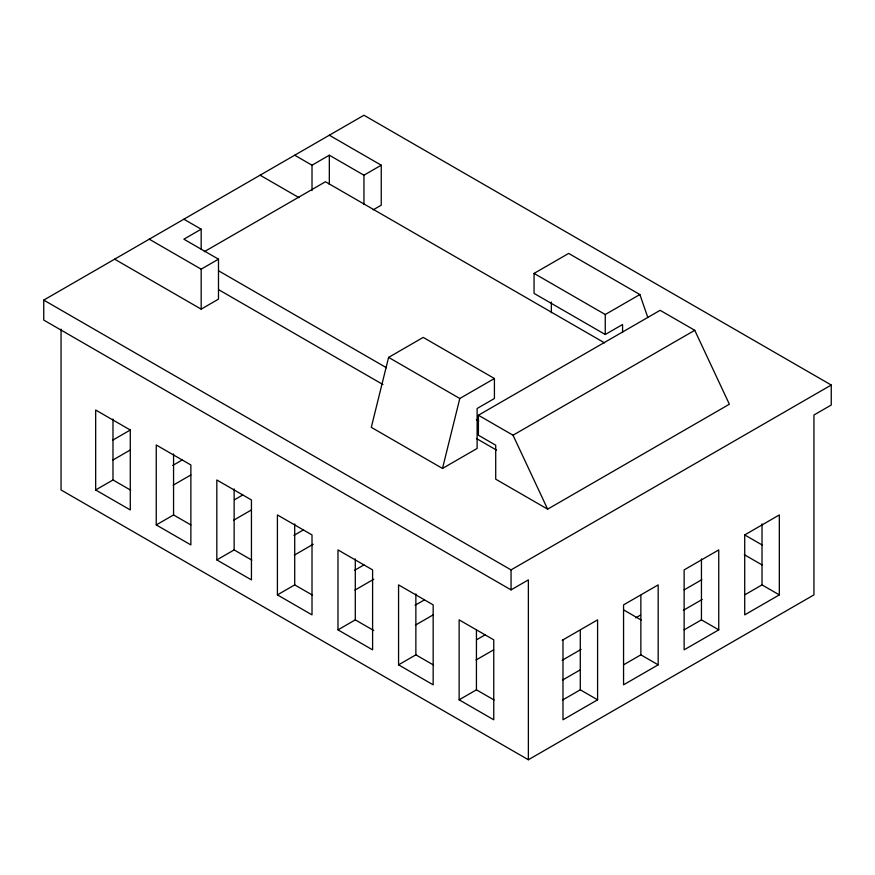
<?xml version="1.0" encoding="UTF-8"?>
<svg xmlns="http://www.w3.org/2000/svg" width="875" height="875" viewBox="0 0 875 875"><rect width="100%" height="100%" fill="white"/><g stroke="black" fill="none" stroke-linecap="round" stroke-linejoin="round"><path stroke-width="1.31" d="M201.173 309.137L201.173 269.172L218.487 259.175L218.487 299.141L201.173 309.137L114.636 259.175M494.419 378.514L494.419 398.497L477.116 408.494L477.116 448.459L442.498 468.442L371.295 427.339L388.598 357.394L423.216 337.4L494.419 378.514L459.802 398.497L442.498 468.442M647.861 317.592L639.877 294.536L568.673 253.422L534.056 273.405L534.056 293.398L605.259 334.502L622.573 324.516L622.573 332.511M605.259 334.502L605.259 314.519L639.877 294.536M528.369 759.762L528.369 579.895L511.055 589.881L43.75 320.086L43.75 300.103L363.945 115.237L831.25 385.033L831.25 405.027L813.947 415.012L813.947 594.88L528.369 759.762L61.053 489.967L61.053 329.175M201.173 249.178L201.173 229.195L183.87 239.192L218.487 259.175M294.711 155.214L312.014 165.2L329.328 155.214L363.945 175.197L381.248 165.2L381.248 205.177L373.177 209.836M204.302 251.694L325.456 181.748L604.559 342.88M112.984 440.005L130.287 430.008L95.67 410.025L95.67 489.967L130.287 509.95L130.287 430.008M112.984 459.988L130.287 449.991M95.67 489.967L112.984 479.97L130.681 490.186M172.769 465.434L182.208 459.988M173.162 485.188L190.87 474.972M156.253 524.934L190.87 544.917L190.87 464.975L156.253 444.992L156.253 524.934L173.556 514.948L190.87 524.934M234.533 499.723L242.791 494.955M233.745 520.166L251.442 509.95M216.825 559.913L251.442 579.895L251.442 499.953L216.825 479.97L216.825 559.913L234.139 549.916L251.836 560.131M478.406 415.231L660.133 310.319L694.75 330.302L729.367 404.239L547.641 509.162L495.72 479.183L495.709 445.211L478.406 435.225L478.406 415.231L513.023 435.214L547.641 509.162M293.923 535.38L303.363 529.933M294.317 555.144L313.195 544.239M513.023 435.214L694.75 330.302M277.408 594.88L312.014 614.873L312.014 534.931L277.408 514.938L277.408 594.88L294.711 584.894L312.408 595.109M354.506 570.358L363.945 564.911M354.9 590.111L373.778 579.217M337.98 629.858L372.597 649.841L372.597 569.898L337.98 549.916L337.98 629.858L355.294 619.861L373.745 630.525M415.034 605.303L424.473 599.856M415.472 625.089L433.169 614.873M43.75 300.103L511.055 569.898L831.25 385.033M398.562 664.836L433.169 684.819L433.169 604.877L398.562 584.894L398.562 664.836L415.866 654.839L433.562 665.055M476.831 639.625L485.1 634.856M476 660.034L493.708 649.819M459.134 699.803L493.752 719.786L493.752 639.844L459.134 619.861L459.134 699.803L476.438 689.817L494.145 700.033M562.198 640.303L597.592 619.861L597.592 699.803L562.986 719.786L562.986 639.844M744.712 534.931L779.33 514.938L779.33 594.88L744.712 614.873L744.712 534.931L762.016 544.917M562.198 660.286L581.077 649.392M635.753 617.816L640.467 615.092M684.13 589.892L701.837 579.666M562.592 680.05L580.289 669.823M683.353 610.323L702.231 599.43M562.592 700.022L580.289 689.817L597.592 699.803M623.558 664.836L640.861 654.839L658.175 664.836L658.175 584.894L623.558 604.877L623.558 684.819L658.175 664.836M684.13 629.858L701.444 619.861L718.747 629.858L718.747 549.916L684.13 569.898L684.13 649.841L718.747 629.858M744.712 594.88L762.016 584.894L779.33 594.88M329.328 135.22L381.248 165.2M534.056 273.405L605.259 314.519M260.094 175.197L299.042 197.673M183.87 219.209L201.173 229.195M744.308 554.684L762.016 564.911M388.598 357.394L459.802 398.497M218.542 270.78L386.477 367.741M476.361 419.628L478.723 420.995M149.253 239.192L201.173 269.172M218.542 289.625L382.933 384.53M476.361 438.473L496.464 450.078M623.842 610.039L641.156 620.036M762.016 523.917L762.016 584.894M701.444 558.895L701.444 619.861M640.861 595.219L640.861 654.839M580.289 630.197L580.289 689.817M551.359 302.05L551.359 312.714M511.055 569.898L511.055 589.881M476.438 630.197L476.438 689.817M415.866 593.863L415.866 654.839M363.945 175.197L363.945 204.509M355.294 558.895L355.294 619.861M329.328 155.214L329.328 184.527M312.014 165.2L312.014 190.52M294.711 523.917L294.711 584.894M234.139 488.95L234.139 549.916M173.556 453.972L173.556 514.948M112.984 418.994L112.984 479.97"/></g></svg>
